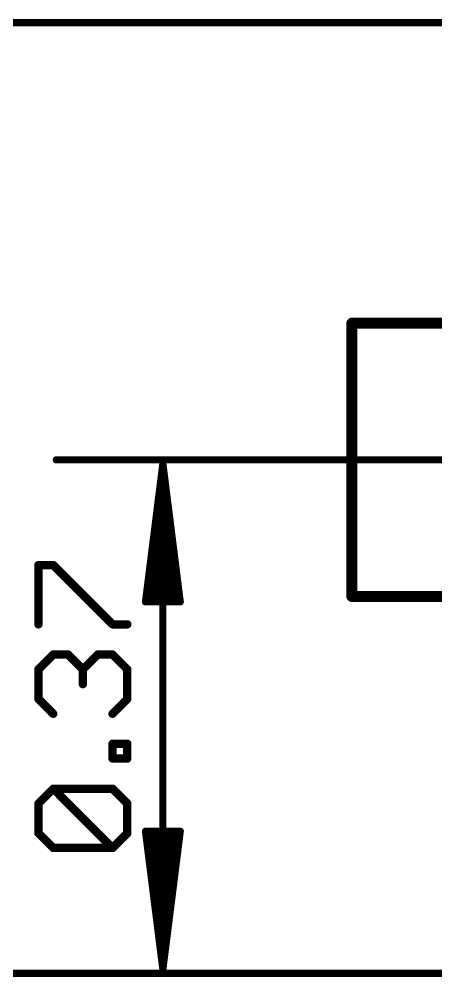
# Model space of a CAD drawing. Extents: x -18.9 to 56.5, y -5.3 to 63.2.
# Drawn here: x -7.97 to -0.34, y -0.07 to 17.46 of the extents above; entities that cross this region are included whole.
import ezdxf

# ---------------------------------------------------------------- set-up
doc = ezdxf.new("R2010")
doc.units = 0
doc.layers.add('47', color=253, linetype='CONTINUOUS')
doc.layers.add('51', color=253, linetype='CONTINUOUS')

msp = doc.modelspace()

# ---------------------------------------------------------------- linework, layer by layer
at = {"layer": '47'}
for points, const_width in [([(2.159, 17.399), (-11.094, 17.399)], 0.13), ([(0.127, 9.398), (-7.284, 9.398)], 0.13), ([(-5.334, 9.333), (-5.6532, 6.798)], 0.13), ([(-5.334, 9.333), (-5.594, 6.798)], 0.13), ([(-5.334, 9.333), (-5.464, 6.798)], 0.13), ([(-5.334, 0.065), (-5.334, 9.333)], 0.13), ([(-5.0148, 6.798), (-5.334, 9.333)], 0.13), ([(-5.204, 6.798), (-5.334, 9.333)], 0.13), ([(-5.074, 6.798), (-5.334, 9.333)], 0.13), ([(-7.6117, 6.3867), (-7.6117, 7.4714)], 0.1524), ([(-7.6117, 7.4714), (-7.3405, 7.4714)], 0.1524), ([(-7.3405, 7.4714), (-6.2559, 6.3867)], 0.1524), ([(-5.6532, 6.798), (-5.0148, 6.798)], 0.13), ([(-6.2559, 6.3867), (-5.9847, 6.3867)], 0.1524), ([(-7.6117, 5.563), (-7.3405, 5.8342)], 0.1524), ([(-7.3405, 5.8342), (-7.0694, 5.8342)], 0.1524), ([(-7.0694, 5.8342), (-6.7982, 5.563)], 0.1524), ([(-6.7982, 5.563), (-6.527, 5.8342)], 0.1524), ([(-6.527, 5.8342), (-6.2559, 5.8342)], 0.1524), ([(-6.2559, 5.8342), (-5.9847, 5.563)], 0.1524), ([(-7.6117, 5.0207), (-7.6117, 5.563)], 0.1524), ([(-6.7982, 5.563), (-6.7982, 5.2919)], 0.1524), ([(-5.9847, 5.563), (-5.9847, 5.0207)], 0.1524), ([(-7.3405, 4.7495), (-7.6117, 5.0207)], 0.1524), ([(-5.9847, 5.0207), (-6.2559, 4.7495)], 0.1524), ([(-6.2559, 3.931), (-6.2559, 4.2021)], 0.1524), ([(-6.2559, 4.2021), (-5.9847, 4.2021)], 0.1524), ([(-5.9847, 4.2021), (-5.9847, 3.931)], 0.1524), ([(-5.9847, 3.931), (-6.2559, 3.931)], 0.1524), ([(-7.6117, 3.1073), (-7.3405, 3.3785)], 0.1524), ([(-7.3405, 3.3785), (-6.2559, 3.3785)], 0.1524), ([(-6.2559, 2.2938), (-7.3405, 3.3785)], 0.1524), ([(-6.2559, 3.3785), (-5.9847, 3.1073)], 0.1524), ([(-7.6117, 2.565), (-7.6117, 3.1073)], 0.1524), ([(-5.9847, 3.1073), (-5.9847, 2.565)], 0.1524), ([(-7.3405, 2.2938), (-7.6117, 2.565)], 0.1524), ([(-5.9847, 2.565), (-6.2559, 2.2938)], 0.1524), ([(-5.334, 0.065), (-5.6532, 2.6)], 0.13), ([(-5.6532, 2.6), (-5.0148, 2.6)], 0.13), ([(-5.334, 0.065), (-5.594, 2.6)], 0.13), ([(-5.334, 0.065), (-5.464, 2.6)], 0.13), ([(-5.0148, 2.6), (-5.334, 0.065)], 0.13), ([(-5.204, 2.6), (-5.334, 0.065)], 0.13), ([(-5.074, 2.6), (-5.334, 0.065)], 0.13), ([(-6.2559, 2.2938), (-7.3405, 2.2938)], 0.1524), ([(0, 0), (-18.46, 0)], 0.13), ([(0, 0), (-14.523, 0)], 0.13), ([(0, 0), (-11.094, 0)], 0.13), ([(5.715, 0), (-7.284, 0)], 0.13)]:
    msp.add_lwpolyline(points, dxfattribs=dict(at, const_width=const_width))
for points, const_width in [([(-7.284, 9.4305, 1), (-7.284, 9.3655)], 0.065), ([(-5.3015, 9.333, 1), (-5.3665, 9.333)], 0.065), ([(-5.3018, 9.3371, 1), (-5.3662, 9.3289)], 0.065), ([(-5.3015, 9.3313, 1), (-5.3665, 9.3347)], 0.065), ([(-5.3015, 9.3347, 1), (-5.3665, 9.3313)], 0.065), ([(-5.3017, 9.3363, 1), (-5.3663, 9.3297)], 0.065), ([(-5.3017, 9.3297, 1), (-5.3663, 9.3363)], 0.065), ([(-5.3018, 9.3289, 1), (-5.3662, 9.3371)], 0.065), ([(-7.5736, 7.4714, 1), (-7.6498, 7.4714)], 0.0762), ([(-7.6117, 7.5095, 1), (-7.6117, 7.4333)], 0.0762), ([(-7.3136, 7.4983, 1), (-7.3675, 7.4444)], 0.0762), ([(-7.3405, 7.4333, 1), (-7.3405, 7.5095)], 0.0762), ([(-5.6532, 6.8305, 1), (-5.6532, 6.7655)], 0.065), ([(-5.0148, 6.7655, 1), (-5.0148, 6.8305)], 0.065), ([(-5.6855, 6.8021, 1), (-5.621, 6.7939)], 0.065), ([(-5.6263, 6.8013, 1), (-5.5617, 6.7947)], 0.065), ([(-5.4965, 6.7997, 1), (-5.4315, 6.7963)], 0.065), ([(-5.2365, 6.7963, 1), (-5.1715, 6.7997)], 0.065), ([(-5.1063, 6.7947, 1), (-5.0417, 6.8013)], 0.065), ([(-5.047, 6.7939, 1), (-4.9825, 6.8021)], 0.065), ([(-7.6498, 6.3867, 1), (-7.5736, 6.3867)], 0.0762), ([(-6.2559, 6.4248, 1), (-6.2559, 6.3486)], 0.0762), ([(-6.2828, 6.3598, 1), (-6.2289, 6.4136)], 0.0762), ([(-5.9847, 6.3486, 1), (-5.9847, 6.4248)], 0.0762), ([(-7.3405, 5.8723, 1), (-7.3405, 5.7961)], 0.0762), ([(-7.3136, 5.8073, 1), (-7.3675, 5.8611)], 0.0762), ([(-7.0424, 5.8611, 1), (-7.0963, 5.8073)], 0.0762), ([(-7.0694, 5.7961, 1), (-7.0694, 5.8723)], 0.0762), ([(-6.527, 5.8723, 1), (-6.527, 5.7961)], 0.0762), ([(-6.5001, 5.8073, 1), (-6.554, 5.8611)], 0.0762), ([(-6.2289, 5.8611, 1), (-6.2828, 5.8073)], 0.0762), ([(-6.2559, 5.7961, 1), (-6.2559, 5.8723)], 0.0762), ([(-7.5736, 5.563, 1), (-7.6498, 5.563)], 0.0762), ([(-7.6386, 5.59, 1), (-7.5847, 5.5361)], 0.0762), ([(-6.7601, 5.563, 1), (-6.8363, 5.563)], 0.0762), ([(-6.8251, 5.59, 1), (-6.7713, 5.5361)], 0.0762), ([(-6.8251, 5.5361, 1), (-6.7713, 5.59)], 0.0762), ([(-5.9466, 5.563, 1), (-6.0228, 5.563)], 0.0762), ([(-6.0116, 5.5361, 1), (-5.9578, 5.59)], 0.0762), ([(-6.8363, 5.2919, 1), (-6.7601, 5.2919)], 0.0762), ([(-7.5847, 5.0476, 1), (-7.6386, 4.9938)], 0.0762), ([(-5.9578, 4.9938, 1), (-6.0116, 5.0476)], 0.0762), ([(-7.6498, 5.0207, 1), (-7.5736, 5.0207)], 0.0762), ([(-6.0228, 5.0207, 1), (-5.9466, 5.0207)], 0.0762), ([(-7.3675, 4.7226, 1), (-7.3136, 4.7765)], 0.0762), ([(-6.2828, 4.7765, 1), (-6.2289, 4.7226)], 0.0762), ([(-6.2178, 4.2021, 1), (-6.294, 4.2021)], 0.0762), ([(-6.2559, 4.2402, 1), (-6.2559, 4.164)], 0.0762), ([(-5.9466, 4.2021, 1), (-6.0228, 4.2021)], 0.0762), ([(-5.9847, 4.164, 1), (-5.9847, 4.2402)], 0.0762), ([(-6.2559, 3.9691, 1), (-6.2559, 3.8929)], 0.0762), ([(-6.294, 3.931, 1), (-6.2178, 3.931)], 0.0762), ([(-6.0228, 3.931, 1), (-5.9466, 3.931)], 0.0762), ([(-5.9847, 3.8929, 1), (-5.9847, 3.9691)], 0.0762), ([(-7.3136, 3.4054, 1), (-7.3675, 3.3515)], 0.0762), ([(-7.3405, 3.4166, 1), (-7.3405, 3.3404)], 0.0762), ([(-7.3136, 3.3515, 1), (-7.3675, 3.4054)], 0.0762), ([(-6.2289, 3.4054, 1), (-6.2828, 3.3515)], 0.0762), ([(-6.2559, 3.3404, 1), (-6.2559, 3.4166)], 0.0762), ([(-7.5736, 3.1073, 1), (-7.6498, 3.1073)], 0.0762), ([(-7.6386, 3.1342, 1), (-7.5847, 3.0804)], 0.0762), ([(-5.9466, 3.1073, 1), (-6.0228, 3.1073)], 0.0762), ([(-6.0116, 3.0804, 1), (-5.9578, 3.1342)], 0.0762), ([(-7.5847, 2.5919, 1), (-7.6386, 2.538)], 0.0762), ([(-5.9578, 2.538, 1), (-6.0116, 2.5919)], 0.0762), ([(-5.621, 2.6041, 1), (-5.6855, 2.5959)], 0.065), ([(-5.6532, 2.6325, 1), (-5.6532, 2.5675)], 0.065), ([(-5.5617, 2.6033, 1), (-5.6263, 2.5967)], 0.065), ([(-5.4315, 2.6017, 1), (-5.4965, 2.5983)], 0.065), ([(-5.1715, 2.5983, 1), (-5.2365, 2.6017)], 0.065), ([(-5.0417, 2.5967, 1), (-5.1063, 2.6033)], 0.065), ([(-4.9825, 2.5959, 1), (-5.047, 2.6041)], 0.065), ([(-5.0148, 2.5675, 1), (-5.0148, 2.6325)], 0.065), ([(-7.6498, 2.565, 1), (-7.5736, 2.565)], 0.0762), ([(-6.0228, 2.565, 1), (-5.9466, 2.565)], 0.0762), ([(-7.3405, 2.3319, 1), (-7.3405, 2.2557)], 0.0762), ([(-7.3675, 2.2669, 1), (-7.3136, 2.3208)], 0.0762), ([(-6.2828, 2.3208, 1), (-6.2289, 2.2669)], 0.0762), ([(-6.2828, 2.2669, 1), (-6.2289, 2.3208)], 0.0762), ([(-6.2559, 2.2557, 1), (-6.2559, 2.3319)], 0.0762), ([(-7.284, 0.0325, 1), (-7.284, -0.0325)], 0.065), ([(-5.3662, 0.0691, 1), (-5.3018, 0.0609)], 0.065), ([(-5.3663, 0.0683, 1), (-5.3017, 0.0617)], 0.065), ([(-5.3665, 0.0633, 1), (-5.3015, 0.0667)], 0.065), ([(-5.3665, 0.0667, 1), (-5.3015, 0.0633)], 0.065), ([(-5.3665, 0.065, 1), (-5.3015, 0.065)], 0.065), ([(-5.3663, 0.0617, 1), (-5.3017, 0.0683)], 0.065), ([(-5.3662, 0.0609, 1), (-5.3018, 0.0691)], 0.065)]:
    msp.add_lwpolyline(points, format="xyb", dxfattribs=dict(at, const_width=const_width))
at = {"layer": '51', "const_width": 0.2032}
for points in [[(-1.873, 11.898), (-1.873, 6.898)], [(-1.873, 11.898), (0.127, 11.898)], [(-1.873, 6.898), (0.127, 6.898)]]:
    msp.add_lwpolyline(points, dxfattribs=at)
at = {"layer": '51', "const_width": 0.1016}
for points in [[(-1.8222, 11.898, 1), (-1.9238, 11.898)], [(-1.873, 11.9488, 1), (-1.873, 11.8472)], [(-1.873, 6.9488, 1), (-1.873, 6.8472)], [(-1.9238, 6.898, 1), (-1.8222, 6.898)]]:
    msp.add_lwpolyline(points, format="xyb", dxfattribs=at)

doc.saveas('drawing.dxf')
